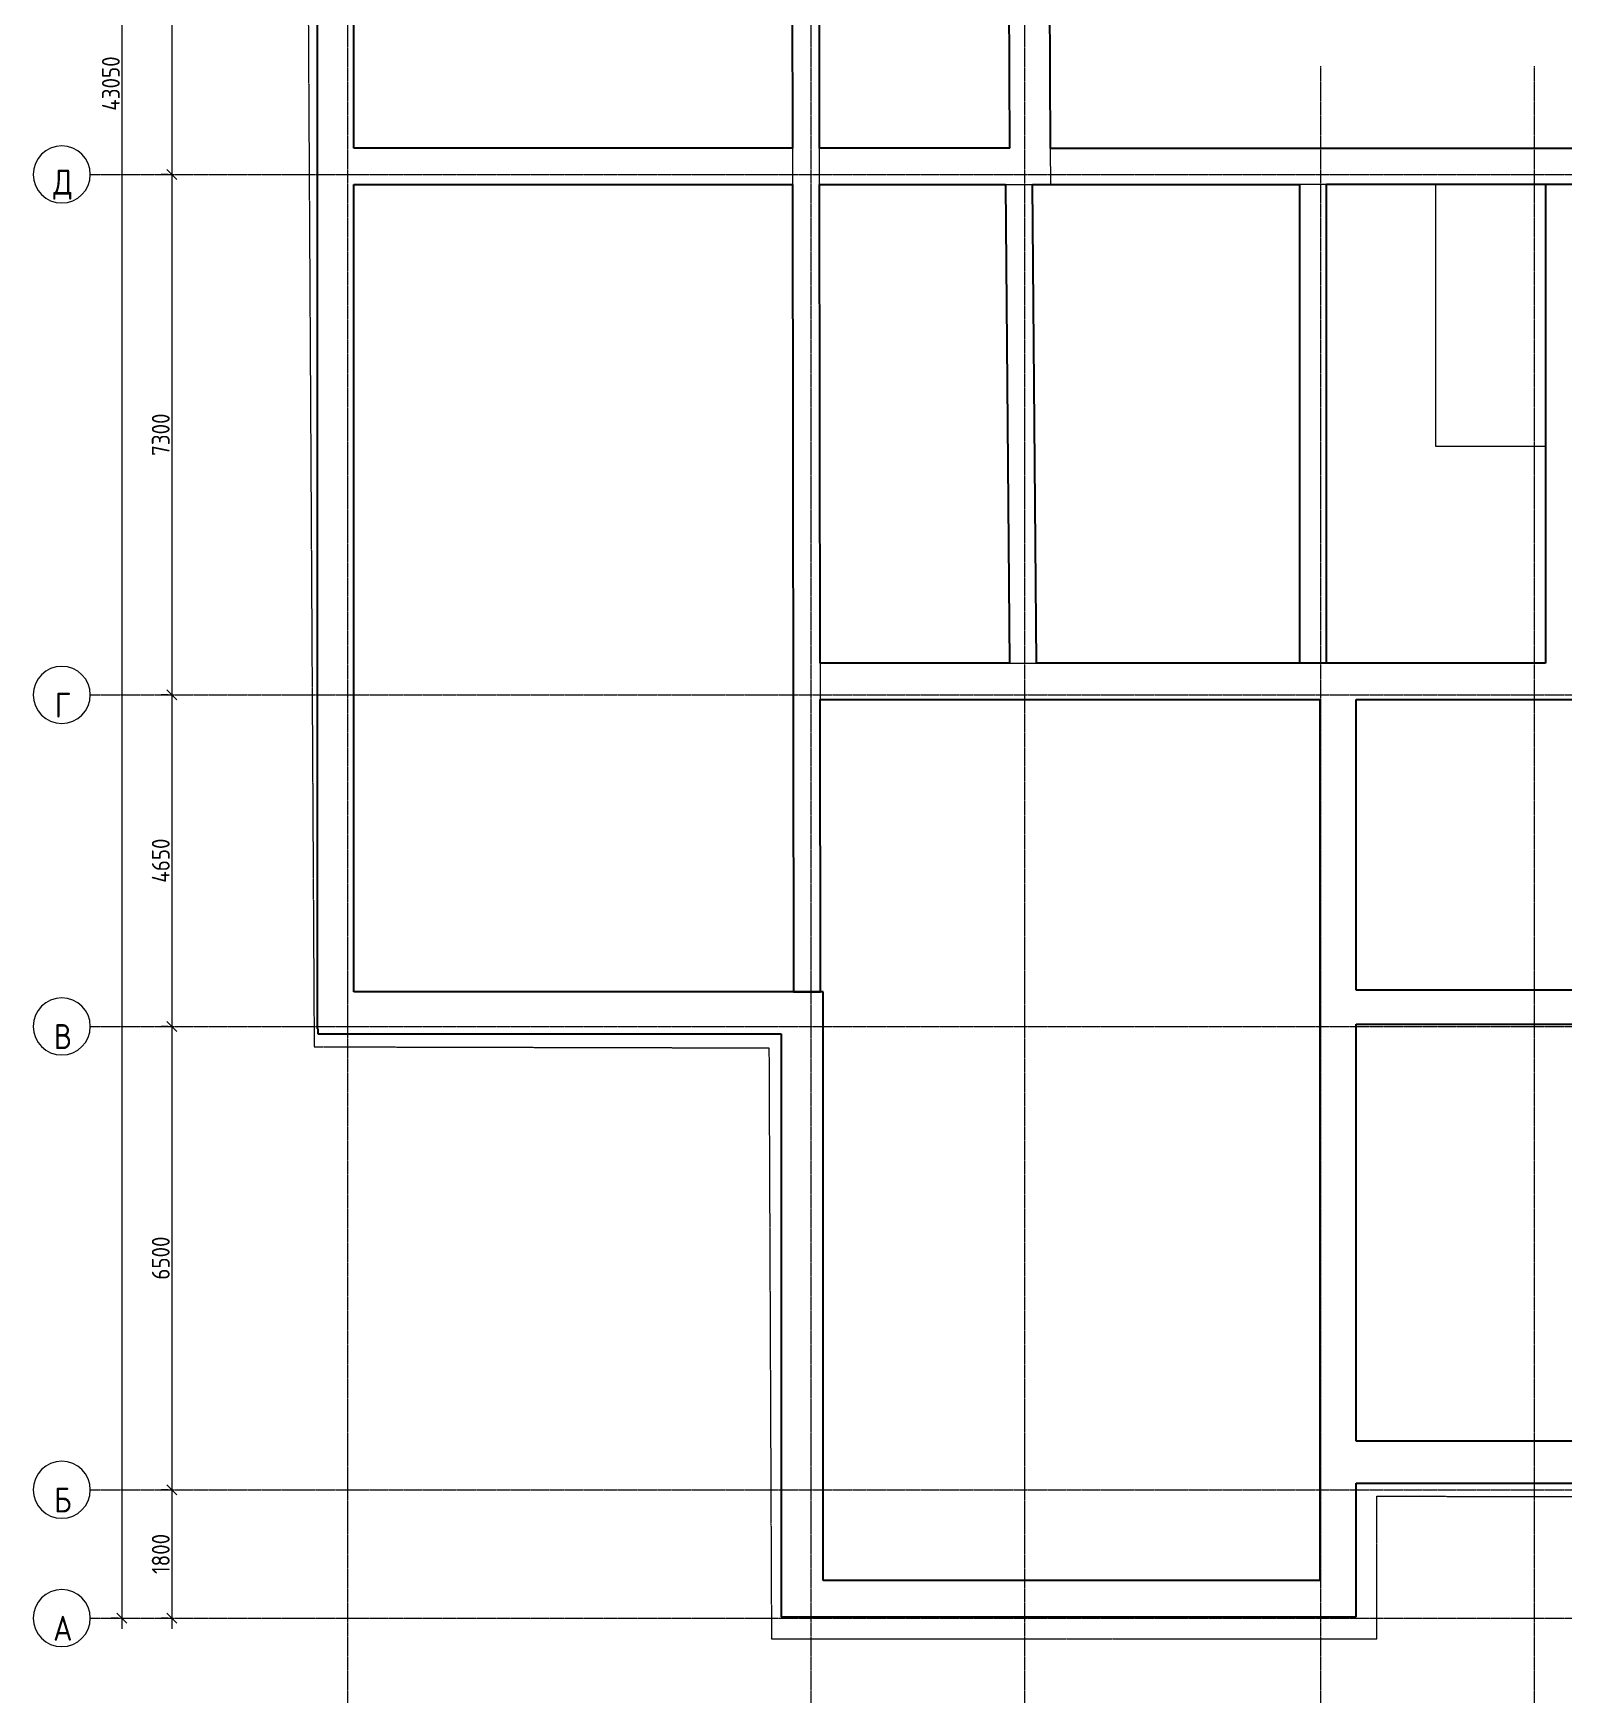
# Model space of a CAD drawing. Header units: millimetres. Extents: x -32 to 417638015, y -35 to 175284279.
# Drawn here: x 416128645 to 416150119, y 175230620 to 175253926 of the extents above; entities that cross this region are included whole.
import ezdxf

# ---------------------------------------------------------------- set-up
doc = ezdxf.new("R2010")
doc.units = ezdxf.units.MM
doc.linetypes.add('ADSK_Линия сетки', pattern=[25, 20, -2.5, 0, -2.5])
doc.linetypes.add('ADSK_Штрихпунктирная 2 точки_ш15 п1_5 п1_5 п1_5', pattern=[19.5, 15, -1.5, 0, -1.5, 0, -1.5])
doc.layers.add('Линии', color=7, linetype='Continuous', lineweight=9, true_color=0x00a600)
for name, color, linetype, lineweight in [('Оси', 253, 'Continuous', 9), ('Перекрытие', 7, 'Continuous', 18), ('Размеры', 7, 'Continuous', 9), ('Стены несущие', 7, 'Continuous', 30), ('Стены штриховка', 7, 'Continuous', 9), ('ШТРИХОВКА', 252, 'Continuous', 15)]:
    doc.layers.add(name, color=color, linetype=linetype, lineweight=lineweight)
doc.styles.add('GOST Common', font='GOST_Common.ttf', dxfattribs={"width": 0.9, "height": 350})
doc.styles.add('GOST Common_1', font='GOST_Common.ttf', dxfattribs={"width": 0.9, "height": 250})
doc.dimstyles.new('ADSK_Основной_2_5_мм', dxfattribs={"dimscale": 304.8, "dimtxt": 251.428749, "dimasz": 0.463911, "dimexe": 0.492126, "dimexo": 0.492126, "dimgap": 0.098425, "dimtad": 1, "dimrnd": 0.01, "dimdsep": 46, "dimtxsty": 'GOST Common_1', "dimblk1": 'OBLIQUE', "dimblk2": 'OBLIQUE', "dimsah": 1, "dimcen": 0.09, "dimdle": 0.492126, "dimazin": 2, "dimtfac": 1, "dimtdec": 4, "dimtix": 1, "dimtmove": 0, "dimatfit": 3, "dimfxl": 1, "dimtvp": 1, "dimtolj": 1, "dimtzin": 0, "dimlwd": 20, "dimlwe": 20, "dimarcsym": 2})

# ---------------------------------------------------------------- blocks, each defined once
blk = doc.blocks.new('_Oblique')
at = {"color": 0, "linetype": 'ByBlock', "lineweight": -2}
blk.add_line((-0.5, -0.5), (0.5, 0.5), dxfattribs=at)
blk = doc.blocks.new('*D302')
at = {"layer": 'Defpoints', "color": 0, "transparency": 16777216}
for p in [(-9014, 43340), (-9114, 290), (-9014, 290)]:
    blk.add_point(p, dxfattribs=at)
at = {"layer": 'Размеры', "color": 0, "lineweight": 20, "transparency": 16777216}
for p, q in [((-9114, 43490), (-9114, 140)), ((-9164, 43340), (-9264, 43340)), ((-9164, 290), (-9264, 290))]:
    blk.add_line(p, q, dxfattribs=at)
at = {"layer": 'Размеры', "color": 0, "lineweight": 20, "transparency": 16777216, "xscale": 141.4, "yscale": 141.4, "zscale": 141.4}
for p, rotation in [((-9114, 43340), 90), ((-9114, 290), 270)]:
    blk.add_blockref('_Oblique', p, dxfattribs=dict(at, rotation=rotation))
at = {"layer": 'Размеры', "color": 0, "lineweight": 20, "transparency": 16777216, "insert": (-9269, 21815), "char_height": 250, "width": 971.62, "attachment_point": 5, "rotation": 90, "style": 'GOST Common_1'}
blk.add_mtext('\\A1;43050', dxfattribs=at)
blk = doc.blocks.new('*D304')
at = {"layer": 'Defpoints', "color": 0, "transparency": 16777216}
for p in [(-8314, 36840), (-8414, 20540), (-8314, 20540)]:
    blk.add_point(p, dxfattribs=at)
at = {"layer": 'Размеры', "color": 0, "lineweight": 20, "transparency": 16777216}
for p, q in [((-8464, 36840), (-8564, 36840)), ((-8414, 36990), (-8414, 20390)), ((-8464, 20540), (-8564, 20540))]:
    blk.add_line(p, q, dxfattribs=at)
at = {"layer": 'Размеры', "color": 0, "lineweight": 20, "transparency": 16777216, "xscale": 141.4, "yscale": 141.4, "zscale": 141.4}
for p, rotation in [((-8414, 36840), 90), ((-8414, 20540), 270)]:
    blk.add_blockref('_Oblique', p, dxfattribs=dict(at, rotation=rotation))
at = {"layer": 'Размеры', "color": 0, "lineweight": 20, "transparency": 16777216, "insert": (-8569, 28690), "char_height": 250, "width": 889.8, "attachment_point": 5, "rotation": 90, "style": 'GOST Common_1'}
blk.add_mtext('\\A1;16300', dxfattribs=at)
blk = doc.blocks.new('*D305')
at = {"layer": 'Defpoints', "color": 0, "transparency": 16777216}
for p in [(-8314, 20540), (-8414, 13240), (-8314, 13240)]:
    blk.add_point(p, dxfattribs=at)
at = {"layer": 'Размеры', "color": 0, "lineweight": 20, "transparency": 16777216}
for p, q in [((-8464, 20540), (-8564, 20540)), ((-8414, 20690), (-8414, 13090)), ((-8464, 13240), (-8564, 13240))]:
    blk.add_line(p, q, dxfattribs=at)
at = {"layer": 'Размеры', "color": 0, "lineweight": 20, "transparency": 16777216, "xscale": 141.4, "yscale": 141.4, "zscale": 141.4}
for p, rotation in [((-8414, 20540), 90), ((-8414, 13240), 270)]:
    blk.add_blockref('_Oblique', p, dxfattribs=dict(at, rotation=rotation))
at = {"layer": 'Размеры', "color": 0, "lineweight": 20, "transparency": 16777216, "insert": (-8569, 16890), "char_height": 250, "width": 756.84, "attachment_point": 5, "rotation": 90, "style": 'GOST Common_1'}
blk.add_mtext('\\A1;7300', dxfattribs=at)
blk = doc.blocks.new('*D306')
at = {"layer": 'Defpoints', "color": 0, "transparency": 16777216}
for p in [(-8314, 13240), (-8414, 8590), (-8314, 8590)]:
    blk.add_point(p, dxfattribs=at)
at = {"layer": 'Размеры', "color": 0, "lineweight": 20, "transparency": 16777216}
for p, q in [((-8414, 13390), (-8414, 8440)), ((-8464, 13240), (-8564, 13240)), ((-8464, 8590), (-8564, 8590))]:
    blk.add_line(p, q, dxfattribs=at)
at = {"layer": 'Размеры', "color": 0, "lineweight": 20, "transparency": 16777216, "xscale": 141.4, "yscale": 141.4, "zscale": 141.4}
for p, rotation in [((-8414, 13240), 90), ((-8414, 8590), 270)]:
    blk.add_blockref('_Oblique', p, dxfattribs=dict(at, rotation=rotation))
at = {"layer": 'Размеры', "color": 0, "lineweight": 20, "transparency": 16777216, "insert": (-8569, 10915), "char_height": 250, "width": 782.41, "attachment_point": 5, "rotation": 90, "style": 'GOST Common_1'}
blk.add_mtext('\\A1;4650', dxfattribs=at)
blk = doc.blocks.new('*D307')
at = {"layer": 'Defpoints', "color": 0, "transparency": 16777216}
for p in [(-8314, 8590), (-8414, 2090), (-8314, 2090)]:
    blk.add_point(p, dxfattribs=at)
at = {"layer": 'Размеры', "color": 0, "lineweight": 20, "transparency": 16777216}
for p, q in [((-8414, 8740), (-8414, 1940)), ((-8464, 8590), (-8564, 8590)), ((-8464, 2090), (-8564, 2090))]:
    blk.add_line(p, q, dxfattribs=at)
at = {"layer": 'Размеры', "color": 0, "lineweight": 20, "transparency": 16777216, "xscale": 141.4, "yscale": 141.4, "zscale": 141.4}
for p, rotation in [((-8414, 8590), 90), ((-8414, 2090), 270)]:
    blk.add_blockref('_Oblique', p, dxfattribs=dict(at, rotation=rotation))
at = {"layer": 'Размеры', "color": 0, "lineweight": 20, "transparency": 16777216, "insert": (-8569, 5340), "char_height": 250, "width": 756.84, "attachment_point": 5, "rotation": 90, "style": 'GOST Common_1'}
blk.add_mtext('\\A1;6500', dxfattribs=at)
blk = doc.blocks.new('*D308')
at = {"layer": 'Defpoints', "color": 0, "transparency": 16777216}
for p in [(-8314, 2090), (-8414, 290), (-8314, 290)]:
    blk.add_point(p, dxfattribs=at)
at = {"layer": 'Размеры', "color": 0, "lineweight": 20, "transparency": 16777216}
for p, q in [((-8414, 2240), (-8414, 140)), ((-8464, 2090), (-8564, 2090)), ((-8464, 290), (-8564, 290))]:
    blk.add_line(p, q, dxfattribs=at)
at = {"layer": 'Размеры', "color": 0, "lineweight": 20, "transparency": 16777216, "xscale": 141.4, "yscale": 141.4, "zscale": 141.4}
for p, rotation in [((-8414, 2090), 90), ((-8414, 290), 270)]:
    blk.add_blockref('_Oblique', p, dxfattribs=dict(at, rotation=rotation))
at = {"layer": 'Размеры', "color": 0, "lineweight": 20, "transparency": 16777216, "insert": (-8569, 1190), "char_height": 250, "width": 700.59, "attachment_point": 5, "rotation": 90, "style": 'GOST Common_1'}
blk.add_mtext('\\A1;1800', dxfattribs=at)
blk = doc.blocks.new('План подвала')
at = {"layer": 'Линии', "color": 8, "linetype": 'ADSK_Штрихпунктирная 2 точки_ш15 п1_5 п1_5 п1_5'}
for p, q in [((-6513.105, 25224.741), (-6416.318, 8303.587)), ((-6416.318, 8303.587), (-35.326, 8288.165)), ((-35.326, 8288.165), (0, 0)), ((8494.869, -0.828), (8495.064, 1999.172)), ((8495.064, 1999.172), (41781.816, 1959.833)), ((0, 0), (8494.869, -0.828))]:
    blk.add_line(p, q, dxfattribs=at)
at = {"layer": 'Оси', "color": 8, "linetype": 'ADSK_Линия сетки'}
for p, q in [((556.461, -4056.756), (556.461, 44517.739)), ((3556.461, -4056.756), (3556.461, 44517.739)), ((-5943.539, -4056.756), (-5943.539, 44404.805)), ((7706.461, -4056.756), (7706.461, 22061.059)), ((10706.461, -4056.756), (10706.461, 22061.059)), ((-9557.833, 20539.741), (56671.895, 20539.741)), ((-9557.833, 13239.741), (56671.895, 13239.741)), ((-9557.833, 8589.741), (56671.895, 8589.741)), ((-9557.833, 2089.741), (56671.895, 2089.741)), ((-9557.833, 289.741), (56561.748, 289.741))]:
    blk.add_line(p, q, dxfattribs=at)
at = {"layer": 'Оси', "color": 8, "lineweight": 20}
for centre, start, end in [((-9957.833, 20539.741), 90, 270), ((-9957.833, 20539.741), 270, 90), ((-9957.833, 13239.741), 90, 270), ((-9957.833, 13239.741), 270, 90), ((-9957.833, 8589.741), 90, 270), ((-9957.833, 8589.741), 270, 90), ((-9957.833, 2089.741), 90, 270), ((-9957.833, 2089.741), 270, 90), ((-9957.833, 289.741), 90, 270), ((-9957.833, 289.741), 270, 90)]:
    blk.add_arc(centre, 400, start, end, dxfattribs=at)
at = {"layer": 'Перекрытие', "color": 8}
for p, q in [((9317.286, 20397.266), (9317.286, 16729.839)), ((9317.286, 16729.839), (10861.895, 16729.839))]:
    blk.add_line(p, q, dxfattribs=at)
at = {"layer": 'Стены несущие', "color": 8}
for p, q in [((-5860.892, 20907.266), (-5860.892, 36604.691)), ((3916.161, 20907.266), (3848.068, 34303.801)), ((-6370.892, 8557.805), (-6370.892, 34167.617)), ((285.543, 28621.427), (294.362, 20907.266)), ((674.362, 20907.266), (665.543, 28621.861)), ((3346.154, 20907.266), (3307.075, 28595.613)), ((294.362, 20907.266), (-5860.892, 20907.266)), ((3346.154, 20907.266), (674.362, 20907.266)), ((3916.161, 20907.266), (16709.292, 20907.266)), ((-5860.892, 9073.408), (-5860.892, 20397.266)), ((-5860.892, 20397.266), (294.945, 20397.266)), ((294.945, 20397.266), (307.889, 9073.191)), ((682.62, 13683.079), (674.945, 20397.266)), ((674.945, 20397.266), (3283.457, 20397.266)), ((3283.457, 20397.266), (3339.839, 13683.079)), ((3663.471, 20397.266), (7406.895, 20397.266)), ((3719.852, 13683.079), (3663.471, 20397.266)), ((7406.895, 20397.266), (7406.895, 13683.079)), ((17959.292, 20397.266), (7786.895, 20397.266)), ((7786.895, 13683.079), (7786.895, 20397.266)), ((10861.895, 20397.266), (10861.895, 13683.079)), ((3339.839, 13683.079), (682.62, 13683.079)), ((10861.895, 13683.079), (3719.852, 13683.079)), ((683.203, 13173.079), (7695.03, 13173.079)), ((687.889, 9073.625), (683.203, 13173.079)), ((7695.03, 13173.079), (7695.03, 815.839)), ((8205.03, 13173.079), (38462.349, 13173.079)), ((8205.03, 9099.95), (8205.03, 13173.079)), ((42053.628, 9099.95), (8205.03, 9099.95)), ((727.533, 9073.408), (-5860.892, 9073.408)), ((307.889, 9073.191), (687.889, 9073.625)), ((727.533, 815.839), (727.533, 9073.408)), ((-6370.892, 8557.805), (-6366.561, 8557.805)), ((-6366.561, 8557.805), (-6366.117, 8483.408)), ((-6366.117, 8483.408), (137.533, 8483.408)), ((137.533, 8483.408), (137.533, 305.839)), ((8205.03, 2772.972), (8205.03, 8619.95)), ((8205.03, 8619.95), (42053.628, 8619.95)), ((42053.628, 2772.972), (8205.03, 2772.972)), ((8205.03, 305.839), (8205.03, 2182.972)), ((8205.03, 2182.972), (42053.628, 2182.972)), ((7695.03, 815.839), (727.533, 815.839)), ((137.533, 305.839), (8205.03, 305.839))]:
    blk.add_line(p, q, dxfattribs=at)
at = {"layer": 'Стены штриховка', "color": 8}
for p, q in [((294.362, 20907.266), (294.945, 20397.266)), ((674.945, 20397.266), (674.362, 20907.266)), ((3918.754, 20397.266), (3916.161, 20907.266)), ((3283.457, 20397.266), (3663.471, 20397.266)), ((7786.895, 20397.266), (7406.895, 20397.266)), ((682.62, 13683.079), (683.203, 13173.079)), ((3339.839, 13683.079), (3719.852, 13683.079))]:
    blk.add_line(p, q, dxfattribs=at)
at = {"layer": 'Оси', "color": 8, "char_height": 350, "attachment_point": 5, "line_spacing_factor": 1.022766, "style": 'GOST Common'}
for s, insert, width in [('\\pxqc,t0.25714,0.51429,0.77143,1.02857,1.28571,1.54286,1.8,2.05714,2.31429,2.57143,2.82857,3.08571,3.34286,3.6,3.85714,4.11429,4.37143,4.62857,4.88571,5.14286,5.4,5.65714,5.91429,6.17143,6.42857,6.68571,6.94286,7.2,7.45714,7.71429,7.97143,8.22857;{Д}', (-9942.906, 20396.89), 291.6), ('\\pxqc,t0.25714,0.51429,0.77143,1.02857,1.28571,1.54286,1.8,2.05714,2.31429,2.57143,2.82857,3.08571,3.34286,3.6,3.85714,4.11429,4.37143,4.62857,4.88571,5.14286,5.4,5.65714,5.91429,6.17143,6.42857,6.68571,6.94286,7.2,7.45714,7.71429,7.97143,8.22857;{Г}', (-9943.356, 13096.89), 232.2), ('\\pxqc,t0.25714,0.51429,0.77143,1.02857,1.28571,1.54286,1.8,2.05714,2.31429,2.57143,2.82857,3.08571,3.34286,3.6,3.85714,4.11429,4.37143,4.62857,4.88571,5.14286,5.4,5.65714,5.91429,6.17143,6.42857,6.68571,6.94286,7.2,7.45714,7.71429,7.97143,8.22857;{В}', (-9942.906, 8446.89), 261.9), ('\\pxqc,t0.25714,0.51429,0.77143,1.02857,1.28571,1.54286,1.8,2.05714,2.31429,2.57143,2.82857,3.08571,3.34286,3.6,3.85714,4.11429,4.37143,4.62857,4.88571,5.14286,5.4,5.65714,5.91429,6.17143,6.42857,6.68571,6.94286,7.2,7.45714,7.71429,7.97143,8.22857;{Б}', (-9942.906, 1946.89), 261.9), ('\\pxqc,t0.25714,0.51429,0.77143,1.02857,1.28571,1.54286,1.8,2.05714,2.31429,2.57143,2.82857,3.08571,3.34286,3.6,3.85714,4.11429,4.37143,4.62857,4.88571,5.14286,5.4,5.65714,5.91429,6.17143,6.42857,6.68571,6.94286,7.2,7.45714,7.71429,7.97143,8.22857;{А}', (-9942.906, 146.89), 291.6)]:
    blk.add_mtext(s, dxfattribs=dict(at, insert=insert, width=width))
at = {"layer": 'Размеры', "color": 8, "lineweight": 20}
for base, p1, p2, override, picture, middle in [((-9114.159, 289.741), (-9014.174, 43339.741), (-9014.174, 289.741), {"dimpost": '<>', "dimfxl": 43050}, '*D302', (-9269.159, 21814.741)), ((-8414.159, 20539.741), (-8314.174, 36839.741), (-8314.174, 20539.741), {"dimpost": '<>', "dimfxl": 16300}, '*D304', (-8569.159, 28689.741)), ((-8414.159, 13239.741), (-8314.174, 20539.741), (-8314.174, 13239.741), {"dimpost": '<>', "dimfxl": 7300}, '*D305', (-8569.159, 16889.741)), ((-8414.159, 8589.741), (-8314.174, 13239.741), (-8314.174, 8589.741), {"dimpost": '<>', "dimfxl": 4650}, '*D306', (-8569.159, 10914.741)), ((-8414.159, 2089.741), (-8314.174, 8589.741), (-8314.174, 2089.741), {"dimpost": '<>', "dimfxl": 6500}, '*D307', (-8569.159, 5339.741)), ((-8414.159, 289.741), (-8314.174, 2089.741), (-8314.174, 289.741), {"dimpost": '<>', "dimfxl": 1800}, '*D308', (-8569.159, 1189.741))]:
    dim = blk.add_linear_dim(base=base, p1=p1, p2=p2, angle=90, dimstyle='ADSK_Основной_2_5_мм', override=override, dxfattribs=at)
    dim.commit()
    dim.dimension.update_dxf_attribs({"geometry": picture, "text_midpoint": middle})

msp = doc.modelspace()

# ---------------------------------------------------------------- block references
at = {"layer": 'ШТРИХОВКА'}
msp.add_blockref('План подвала', (416139003, 175231405), dxfattribs=at)

doc.saveas('drawing.dxf')
